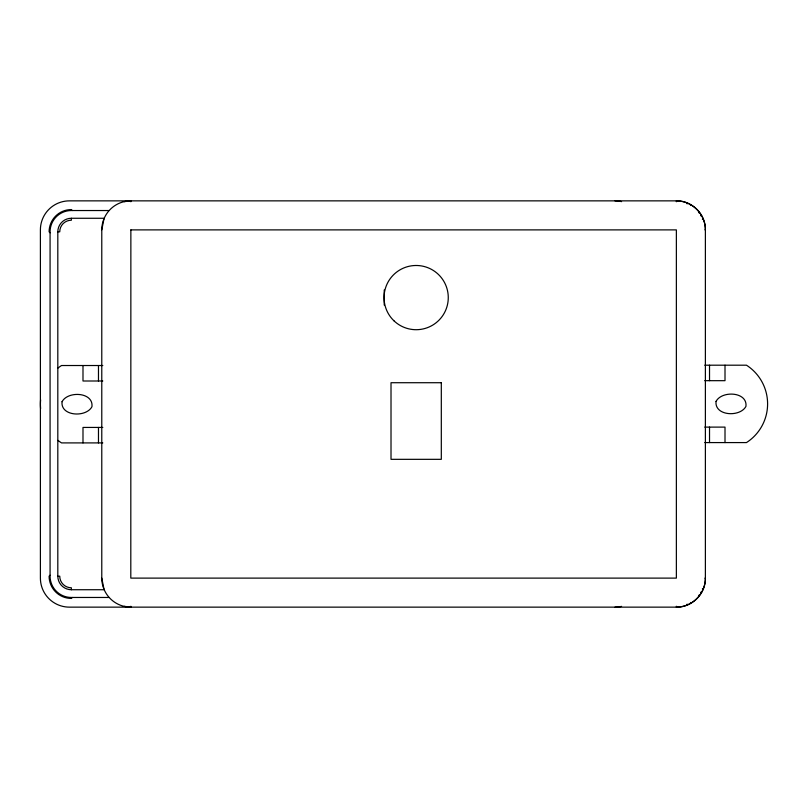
<?xml version="1.0" encoding="UTF-8"?>
<svg xmlns="http://www.w3.org/2000/svg" width="808" height="808" viewBox="0 0 808 808"><rect width="100%" height="100%" fill="white"/><g stroke="black" fill="none" stroke-linecap="round" stroke-linejoin="round"><path stroke-width="1.21" d="M104.111 589.729L71.357 589.729L71.357 587.79A11.605 11.605 0 0 1 59.742 576.185L57.812 576.185L57.812 231.815A13.544 13.544 0 0 1 71.357 218.271L104.111 218.271M124.22 606.333L130.805 607.141L130.835 606.253M676.336 201.748L676.367 200.859C691.88 200.536 705.717 214.373 705.384 229.886L705.384 578.114C705.717 593.628 691.88 607.465 676.367 607.141L69.417 607.141A29.017 29.017 0 0 1 40.4 578.114L40.4 229.886A29.017 29.017 0 0 1 69.417 200.859L676.367 200.859A29.017 29.017 0 0 1 705.384 229.886L704.99 229.896M103.99 589.224L101.778 578.114L101.778 229.886L103.99 218.776M687.133 203.889L687.477 203.071M690.436 205.515L690.88 204.747M50.076 575.215L49.106 576.185A22.25 22.25 0 0 0 71.357 598.435L72.326 597.465M698.688 212.757L699.395 212.221M700.738 215.817L701.495 215.372M702.364 219.119L703.182 218.776M124.22 201.667L130.805 200.859L130.835 201.748M108.898 210.534L71.357 210.534A21.281 21.281 0 0 0 50.076 231.815L50.076 576.185A21.281 21.281 0 0 0 71.357 597.465L108.898 597.465M57.812 231.815L59.742 231.815A11.605 11.605 0 0 1 71.357 220.21L71.357 218.271M704.768 365.196L746.481 365.196A46.005 46.005 0 0 1 746.481 442.582L704.768 442.582M102.808 365.519L61.519 365.519A46.005 46.005 0 0 0 57.954 368.064M704.768 380.679L725.008 380.679L725.008 365.196M102.808 381.002L82.992 381.002L82.992 365.519M704.768 427.109L725.008 427.109L725.008 442.582M102.808 427.432L82.992 427.432L82.992 442.905M102.808 442.905L61.519 442.905A46.005 46.005 0 0 1 57.954 440.37M704.99 578.104L705.384 578.114A29.017 29.017 0 0 1 676.367 607.141L676.336 606.253M702.364 588.88L703.182 589.224M700.738 592.183L701.495 592.628M698.688 595.244L699.395 595.779M72.326 210.534L71.357 209.565A22.25 22.25 0 0 0 49.106 231.815L50.076 232.785M690.436 602.485L690.88 603.253M687.133 604.111L687.477 604.929M709.525 365.196L709.525 380.679M709.525 427.109L709.525 442.582M384.234 289.951L384.234 305.06M98.475 365.519L98.475 381.002M98.475 427.432L98.475 442.905M621.574 606.374A29.017 29.017 0 0 1 614.989 607.141M614.989 200.859A29.017 29.017 0 0 1 621.574 201.626M71.357 589.729A13.544 13.544 0 0 1 57.812 576.185M130.805 607.141A29.017 29.017 0 0 1 101.778 578.114M101.778 229.886A29.017 29.017 0 0 1 130.805 200.859M40.612 408.585A46.005 46.005 0 0 1 40.612 399.839M130.866 229.886L130.805 578.114L676.367 578.114L676.367 229.886L130.866 229.886M62.054 401.707C60.337 416.362 86.052 417.776 91.95 406.717C93.657 392.072 67.943 390.648 62.054 401.707M716.05 401.384C714.343 416.039 740.057 417.453 745.946 406.394C747.663 391.739 721.948 390.325 716.05 401.384M441.309 382.719L391.011 382.719L391.011 459.328L441.309 459.328L441.309 382.719M393.91 320.756A32.118 32.118 0 0 0 447.339 305.283A32.118 32.118 0 0 0 407.222 266.751A32.118 32.118 0 0 0 393.91 320.756"/></g></svg>
